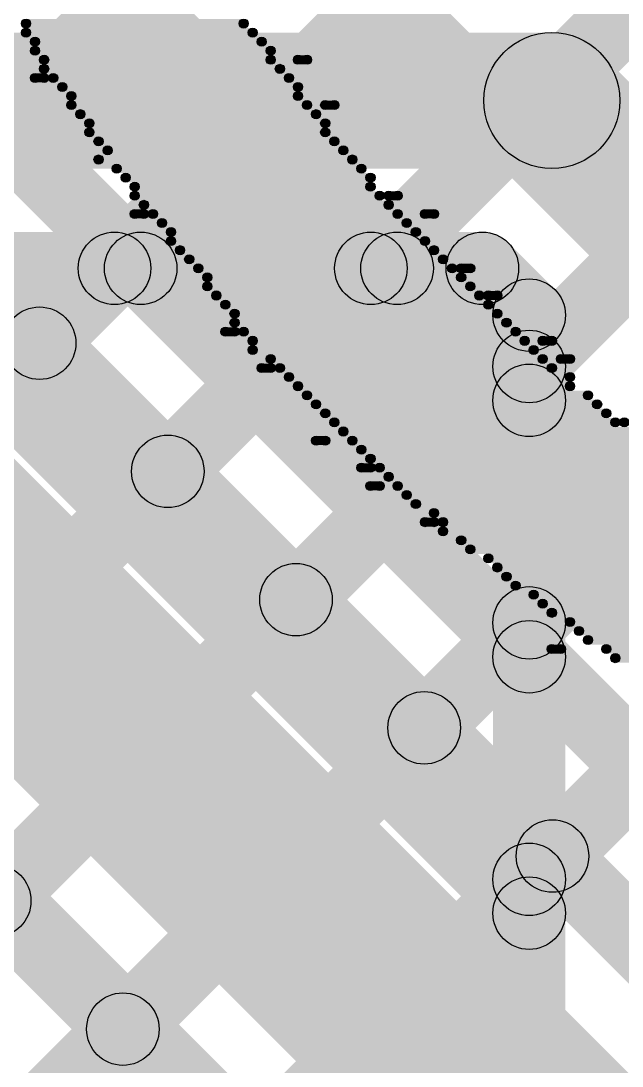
# Model space of a CAD drawing. Header units: millimetres. Extents: x -0.28 to 3.03, y -0.05 to 3.12.
# Drawn here: x 1.8914 to 1.9578, y 1.978 to 2.0933 of the extents above; entities that cross this region are included whole.
import ezdxf

# ---------------------------------------------------------------- set-up
doc = ezdxf.new("R2010")
doc.units = ezdxf.units.MM
doc.header["$MEASUREMENT"] = 0
for name, color, linetype in [('BottomLayer', 5, 'Continuous'), ('TopLayer', 1, 'Continuous'), ('TopOverlay', 2, 'Continuous')]:
    doc.layers.add(name, color=color, linetype=linetype)

msp = doc.modelspace()

# ---------------------------------------------------------------- hatches: boundary and pattern name
at = {"layer": 'BottomLayer'}
for points in [[(1.55482, 2.41017), (1.56048, 2.41583), (2.23765, 1.73866), (2.23199, 1.733)], [(1.58311, 2.41017), (1.58876, 2.41583), (2.26593, 1.73866), (2.26028, 1.733)], [(1.61139, 2.41017), (1.61705, 2.41583), (2.29422, 1.73866), (2.28856, 1.733)], [(1.63967, 2.41017), (1.64533, 2.41583), (2.3225, 1.73866), (2.31684, 1.733)], [(1.88218, 2.06905), (1.87653, 2.07471), (2.21765, 2.41583), (2.2233, 2.41017)], [(1.89633, 2.05491), (1.89067, 2.06057), (2.24593, 2.41583), (2.25159, 2.41017)], [(1.91047, 2.04077), (1.90481, 2.04642), (2.27422, 2.41583), (2.27987, 2.41017)], [(1.92461, 2.02662), (1.91895, 2.03228), (2.3025, 2.41583), (2.30816, 2.41017)], [(1.93875, 2.01248), (1.93309, 2.01814), (2.33078, 2.41583), (2.33644, 2.41017)], [(1.95289, 1.99834), (1.94724, 2.004), (2.35907, 2.41583), (2.36473, 2.41017)], [(1.68181, 2.26377), (1.68746, 2.26943), (2.21823, 1.73866), (2.21257, 1.733)], [(1.65916, 2.24116), (1.67684, 2.25884), (2.21451, 1.72117), (2.19683, 1.70349)], [(1.65544, 2.22367), (1.66109, 2.22933), (2.19186, 1.69856), (2.18621, 1.6929)], [(1.86413, 1.93786), (1.85847, 1.94352), (1.89986, 1.98491), (1.90552, 1.97925)]]:
    msp.add_hatch(color=5, dxfattribs=at).paths.add_polyline_path(points)
h = msp.add_hatch(color=5, dxfattribs=at)
edge = h.paths.add_edge_path()
edge.add_arc((1.8935, 2.05774), 0.004, 0, 360)
h = msp.add_hatch(color=5, dxfattribs=at)
edge = h.paths.add_edge_path()
edge.add_arc((1.90764, 2.0436), 0.004, 0, 360)
h = msp.add_hatch(color=5, dxfattribs=at)
edge = h.paths.add_edge_path()
edge.add_arc((1.92178, 2.02945), 0.004, 0, 360)
h = msp.add_hatch(color=5, dxfattribs=at)
edge = h.paths.add_edge_path()
edge.add_arc((1.93592, 2.01531), 0.004, 0, 360)
h = msp.add_hatch(color=5, dxfattribs=at)
edge = h.paths.add_edge_path()
edge.add_arc((1.95007, 2.00117), 0.004, 0, 360)
h = msp.add_hatch(color=5, dxfattribs=at)
edge = h.paths.add_edge_path()
edge.add_arc((1.88855, 1.99622), 0.004, 0, 360)
h = msp.add_hatch(color=5, dxfattribs=at)
edge = h.paths.add_edge_path()
edge.add_arc((1.90269, 1.98208), 0.004, 0, 360)
at = {"layer": 'TopLayer'}
for points in [[(1.074, 2.077), (1.074, 2.092), (1.95, 2.092), (1.95, 2.077)], [(1.9447, 2.0792), (1.9553, 2.0898), (1.9713, 2.0738), (1.9607, 2.0632)], [(1.73874, 2.062), (1.73874, 2.07), (1.94234, 2.07), (1.94234, 2.062)], [(1.81697, 2.06317), (1.82263, 2.06883), (1.95033, 1.94113), (1.94467, 1.93547)], [(1.83781, 1.99639), (1.83215, 2.00205), (1.89893, 2.06883), (1.90459, 2.06317)], [(1.84525, 2.06317), (1.85091, 2.06883), (1.95033, 1.96941), (1.94467, 1.96375)], [(1.85304, 1.98333), (1.84738, 1.98899), (1.92722, 2.06883), (1.93287, 2.06317)], [(1.87354, 2.06317), (1.87919, 2.06883), (1.95033, 1.99769), (1.94467, 1.99204)], [(1.90182, 2.06317), (1.90748, 2.06883), (1.95033, 2.02598), (1.94467, 2.02032)], [(1.93011, 2.06317), (1.93576, 2.06883), (1.95033, 2.05426), (1.94467, 2.04861)], [(1.93951, 2.06317), (1.94517, 2.06883), (1.95033, 2.06367), (1.94467, 2.05801)], [(1.9515, 1.85166), (1.9435, 1.85166), (1.9435, 2.06084), (1.9515, 2.06084)], [(1.86274, 1.96476), (1.85708, 1.97041), (1.94467, 2.058), (1.95033, 2.05234)], [(1.86413, 1.93786), (1.85847, 1.94352), (1.94467, 2.02972), (1.95033, 2.02406)], [(1.88359, 1.92904), (1.87794, 1.9347), (1.94467, 2.00143), (1.95033, 1.99577)]]:
    msp.add_hatch(color=1, dxfattribs=at).paths.add_polyline_path(points)
h = msp.add_hatch(color=1, dxfattribs=at)
edge = h.paths.add_edge_path()
edge.add_arc((1.95, 2.0845), 0.0075, 0, 360)
h = msp.add_hatch(color=1, dxfattribs=at)
edge = h.paths.add_edge_path()
edge.add_arc((1.95, 2.0845), 0.0075, 0, 360)
h = msp.add_hatch(color=1, dxfattribs=at)
edge = h.paths.add_edge_path()
edge.add_arc((1.90176, 2.066), 0.004, 0, 360)
h = msp.add_hatch(color=1, dxfattribs=at)
edge = h.paths.add_edge_path()
edge.add_arc((1.90465, 2.066), 0.004, 0, 360)
h = msp.add_hatch(color=1, dxfattribs=at)
edge = h.paths.add_edge_path()
edge.add_arc((1.93004, 2.066), 0.004, 0, 360)
h = msp.add_hatch(color=1, dxfattribs=at)
edge = h.paths.add_edge_path()
edge.add_arc((1.93293, 2.066), 0.004, 0, 360)
h = msp.add_hatch(color=1, dxfattribs=at)
edge = h.paths.add_edge_path()
edge.add_arc((1.94234, 2.066), 0.004, 0, 360)
h = msp.add_hatch(color=1, dxfattribs=at)
edge = h.paths.add_edge_path()
edge.add_arc((1.94234, 2.066), 0.004, 0, 360)
h = msp.add_hatch(color=1, dxfattribs=at)
edge = h.paths.add_edge_path()
edge.add_arc((1.9475, 2.06084), 0.004, 0, 360)
h = msp.add_hatch(color=1, dxfattribs=at)
edge = h.paths.add_edge_path()
edge.add_arc((1.9475, 2.06084), 0.004, 0, 360)
h = msp.add_hatch(color=1, dxfattribs=at)
edge = h.paths.add_edge_path()
edge.add_arc((1.9475, 2.05517), 0.004, 0, 360)
h = msp.add_hatch(color=1, dxfattribs=at)
edge = h.paths.add_edge_path()
edge.add_arc((1.9475, 2.05143), 0.004, 0, 360)
h = msp.add_hatch(color=1, dxfattribs=at)
edge = h.paths.add_edge_path()
edge.add_arc((1.9475, 2.02689), 0.004, 0, 360)
h = msp.add_hatch(color=1, dxfattribs=at)
edge = h.paths.add_edge_path()
edge.add_arc((1.9475, 2.02315), 0.004, 0, 360)
h = msp.add_hatch(color=1, dxfattribs=at)
edge = h.paths.add_edge_path()
edge.add_arc((1.9475, 1.9986), 0.004, 0, 360)
h = msp.add_hatch(color=1, dxfattribs=at)
edge = h.paths.add_edge_path()
edge.add_arc((1.9475, 1.99487), 0.004, 0, 360)
at = {"layer": 'TopOverlay'}
h = msp.add_hatch(color=2, dxfattribs=at)
edge = h.paths.add_edge_path()
edge.add_arc((1.892, 2.093), 0.0005, 0, 360)
for points in [[(1.892, 2.0925), (1.892, 2.0935), (1.916, 2.0935), (1.916, 2.0925)], [(1.892, 2.0915), (1.892, 2.0925), (1.917, 2.0925), (1.917, 2.0915)], [(1.893, 2.0905), (1.893, 2.0915), (1.918, 2.0915), (1.918, 2.0905)], [(1.893, 2.0895), (1.893, 2.0905), (1.919, 2.0905), (1.919, 2.0895)], [(1.894, 2.0885), (1.894, 2.0895), (1.919, 2.0895), (1.919, 2.0885)], [(1.922, 2.0885), (1.922, 2.0895), (1.923, 2.0895), (1.923, 2.0885)], [(1.894, 2.0875), (1.894, 2.0885), (1.92, 2.0885), (1.92, 2.0875)], [(1.893, 2.0865), (1.893, 2.0875), (1.894, 2.0875), (1.894, 2.0865)], [(1.895, 2.0865), (1.895, 2.0875), (1.921, 2.0875), (1.921, 2.0865)], [(1.896, 2.0855), (1.896, 2.0865), (1.922, 2.0865), (1.922, 2.0855)], [(1.897, 2.0845), (1.897, 2.0855), (1.922, 2.0855), (1.922, 2.0845)], [(1.897, 2.0835), (1.897, 2.0845), (1.923, 2.0845), (1.923, 2.0835)], [(1.925, 2.0835), (1.925, 2.0845), (1.926, 2.0845), (1.926, 2.0835)], [(1.898, 2.0825), (1.898, 2.0835), (1.924, 2.0835), (1.924, 2.0825)], [(1.899, 2.0815), (1.899, 2.0825), (1.925, 2.0825), (1.925, 2.0815)], [(1.899, 2.0805), (1.899, 2.0815), (1.925, 2.0815), (1.925, 2.0805)], [(1.9, 2.0795), (1.9, 2.0805), (1.926, 2.0805), (1.926, 2.0795)], [(1.901, 2.0785), (1.901, 2.0795), (1.927, 2.0795), (1.927, 2.0785)], [(1.9, 2.0775), (1.9, 2.0785), (1.928, 2.0785), (1.928, 2.0775)], [(1.902, 2.0765), (1.902, 2.0775), (1.929, 2.0775), (1.929, 2.0765)], [(1.903, 2.0755), (1.903, 2.0765), (1.93, 2.0765), (1.93, 2.0755)], [(1.904, 2.0745), (1.904, 2.0755), (1.93, 2.0755), (1.93, 2.0745)], [(1.904, 2.0735), (1.904, 2.0745), (1.931, 2.0745), (1.931, 2.0735)], [(1.932, 2.0735), (1.932, 2.0745), (1.933, 2.0745), (1.933, 2.0735)], [(1.905, 2.0725), (1.905, 2.0735), (1.932, 2.0735), (1.932, 2.0725)], [(1.904, 2.0715), (1.904, 2.0725), (1.905, 2.0725), (1.905, 2.0715)], [(1.906, 2.0715), (1.906, 2.0725), (1.933, 2.0725), (1.933, 2.0715)], [(1.936, 2.0715), (1.936, 2.0725), (1.937, 2.0725), (1.937, 2.0715)], [(1.907, 2.0705), (1.907, 2.0715), (1.934, 2.0715), (1.934, 2.0705)], [(1.908, 2.0695), (1.908, 2.0705), (1.935, 2.0705), (1.935, 2.0695)], [(1.908, 2.0685), (1.908, 2.0695), (1.936, 2.0695), (1.936, 2.0685)], [(1.909, 2.0675), (1.909, 2.0685), (1.937, 2.0685), (1.937, 2.0675)], [(1.91, 2.0665), (1.91, 2.0675), (1.938, 2.0675), (1.938, 2.0665)], [(1.911, 2.0655), (1.911, 2.0665), (1.939, 2.0665), (1.939, 2.0655)], [(1.94, 2.0655), (1.94, 2.0665), (1.941, 2.0665), (1.941, 2.0655)], [(1.912, 2.0645), (1.912, 2.0655), (1.94, 2.0655), (1.94, 2.0645)], [(1.912, 2.0635), (1.912, 2.0645), (1.941, 2.0645), (1.941, 2.0635)], [(1.913, 2.0625), (1.913, 2.0635), (1.942, 2.0635), (1.942, 2.0625)], [(1.943, 2.0625), (1.943, 2.0635), (1.944, 2.0635), (1.944, 2.0625)], [(1.914, 2.0615), (1.914, 2.0625), (1.943, 2.0625), (1.943, 2.0615)], [(1.915, 2.0605), (1.915, 2.0615), (1.944, 2.0615), (1.944, 2.0605)], [(1.915, 2.0595), (1.915, 2.0605), (1.945, 2.0605), (1.945, 2.0595)], [(1.914, 2.0585), (1.914, 2.0595), (1.915, 2.0595), (1.915, 2.0585)], [(1.916, 2.0585), (1.916, 2.0595), (1.946, 2.0595), (1.946, 2.0585)], [(1.917, 2.0575), (1.917, 2.0585), (1.947, 2.0585), (1.947, 2.0575)], [(1.949, 2.0575), (1.949, 2.0585), (1.95, 2.0585), (1.95, 2.0575)], [(1.917, 2.0565), (1.917, 2.0575), (1.948, 2.0575), (1.948, 2.0565)], [(1.919, 2.0555), (1.919, 2.0565), (1.949, 2.0565), (1.949, 2.0555)], [(1.951, 2.0555), (1.951, 2.0565), (1.952, 2.0565), (1.952, 2.0555)], [(1.918, 2.0545), (1.918, 2.0555), (1.919, 2.0555), (1.919, 2.0545)], [(1.92, 2.0545), (1.92, 2.0555), (1.95, 2.0555), (1.95, 2.0545)], [(1.921, 2.0535), (1.921, 2.0545), (1.952, 2.0545), (1.952, 2.0535)], [(1.922, 2.0525), (1.922, 2.0535), (1.952, 2.0535), (1.952, 2.0525)], [(1.923, 2.0515), (1.923, 2.0525), (1.954, 2.0525), (1.954, 2.0515)], [(1.924, 2.0505), (1.924, 2.0515), (1.955, 2.0515), (1.955, 2.0505)], [(1.925, 2.0495), (1.925, 2.0505), (1.956, 2.0505), (1.956, 2.0495)], [(1.926, 2.0485), (1.926, 2.0495), (1.957, 2.0495), (1.957, 2.0485)], [(1.927, 2.0475), (1.927, 2.0485), (1.959, 2.0485), (1.959, 2.0475)], [(1.924, 2.0465), (1.924, 2.0475), (1.925, 2.0475), (1.925, 2.0465)], [(1.928, 2.0465), (1.928, 2.0475), (1.96, 2.0475), (1.96, 2.0465)], [(1.929, 2.0455), (1.929, 2.0465), (1.961, 2.0465), (1.961, 2.0455)], [(1.93, 2.0445), (1.93, 2.0455), (1.963, 2.0455), (1.963, 2.0445)], [(1.929, 2.0435), (1.929, 2.0445), (1.93, 2.0445), (1.93, 2.0435)], [(1.931, 2.0435), (1.931, 2.0445), (1.964, 2.0445), (1.964, 2.0435)], [(1.932, 2.0425), (1.932, 2.0435), (1.965, 2.0435), (1.965, 2.0425)], [(1.93, 2.0415), (1.93, 2.0425), (1.931, 2.0425), (1.931, 2.0415)], [(1.933, 2.0415), (1.933, 2.0425), (1.967, 2.0425), (1.967, 2.0415)], [(1.934, 2.0405), (1.934, 2.0415), (1.968, 2.0415), (1.968, 2.0405)], [(1.935, 2.0395), (1.935, 2.0405), (1.969, 2.0405), (1.969, 2.0395)], [(1.937, 2.0385), (1.937, 2.0395), (1.971, 2.0395), (1.971, 2.0385)], [(1.936, 2.0375), (1.936, 2.0385), (1.937, 2.0385), (1.937, 2.0375)], [(1.938, 2.0375), (1.938, 2.0385), (1.972, 2.0385), (1.972, 2.0375)], [(1.938, 2.0365), (1.938, 2.0375), (1.974, 2.0375), (1.974, 2.0365)], [(1.94, 2.0355), (1.94, 2.0365), (1.976, 2.0365), (1.976, 2.0355)], [(1.941, 2.0345), (1.941, 2.0355), (1.978, 2.0355), (1.978, 2.0345)], [(1.943, 2.0335), (1.943, 2.0345), (1.979, 2.0345), (1.979, 2.0335)], [(1.944, 2.0325), (1.944, 2.0335), (1.98, 2.0335), (1.98, 2.0325)], [(1.945, 2.0315), (1.945, 2.0325), (1.982, 2.0325), (1.982, 2.0315)], [(1.946, 2.0305), (1.946, 2.0315), (1.984, 2.0315), (1.984, 2.0305)], [(1.948, 2.0295), (1.948, 2.0305), (1.986, 2.0305), (1.986, 2.0295)], [(1.949, 2.0285), (1.949, 2.0295), (1.987, 2.0295), (1.987, 2.0285)], [(1.95, 2.0275), (1.95, 2.0285), (1.989, 2.0285), (1.989, 2.0275)], [(1.952, 2.0265), (1.952, 2.0275), (1.992, 2.0275), (1.992, 2.0265)], [(1.953, 2.0255), (1.953, 2.0265), (1.993, 2.0265), (1.993, 2.0255)], [(1.954, 2.0245), (1.954, 2.0255), (1.995, 2.0255), (1.995, 2.0245)], [(1.95, 2.0235), (1.95, 2.0245), (1.951, 2.0245), (1.951, 2.0235)], [(1.956, 2.0235), (1.956, 2.0245), (1.997, 2.0245), (1.997, 2.0235)], [(1.957, 2.0225), (1.957, 2.0235), (1.999, 2.0235), (1.999, 2.0225)]]:
    msp.add_hatch(color=2, dxfattribs=at).paths.add_polyline_path(points)
h = msp.add_hatch(color=2, dxfattribs=at)
edge = h.paths.add_edge_path()
edge.add_arc((1.916, 2.093), 0.0005, 0, 360)
h = msp.add_hatch(color=2, dxfattribs=at)
edge = h.paths.add_edge_path()
edge.add_arc((1.892, 2.092), 0.0005, 0, 360)
h = msp.add_hatch(color=2, dxfattribs=at)
edge = h.paths.add_edge_path()
edge.add_arc((1.893, 2.091), 0.0005, 0, 360)
h = msp.add_hatch(color=2, dxfattribs=at)
edge = h.paths.add_edge_path()
edge.add_arc((1.917, 2.092), 0.0005, 0, 360)
h = msp.add_hatch(color=2, dxfattribs=at)
edge = h.paths.add_edge_path()
edge.add_arc((1.918, 2.091), 0.0005, 0, 360)
h = msp.add_hatch(color=2, dxfattribs=at)
edge = h.paths.add_edge_path()
edge.add_arc((1.893, 2.09), 0.0005, 0, 360)
h = msp.add_hatch(color=2, dxfattribs=at)
edge = h.paths.add_edge_path()
edge.add_arc((1.919, 2.09), 0.0005, 0, 360)
h = msp.add_hatch(color=2, dxfattribs=at)
edge = h.paths.add_edge_path()
edge.add_arc((1.894, 2.089), 0.0005, 0, 360)
h = msp.add_hatch(color=2, dxfattribs=at)
edge = h.paths.add_edge_path()
edge.add_arc((1.919, 2.089), 0.0005, 0, 360)
h = msp.add_hatch(color=2, dxfattribs=at)
edge = h.paths.add_edge_path()
edge.add_arc((1.922, 2.089), 0.0005, 0, 360)
h = msp.add_hatch(color=2, dxfattribs=at)
edge = h.paths.add_edge_path()
edge.add_arc((1.923, 2.089), 0.0005, 0, 360)
h = msp.add_hatch(color=2, dxfattribs=at)
edge = h.paths.add_edge_path()
edge.add_arc((1.894, 2.088), 0.0005, 0, 360)
h = msp.add_hatch(color=2, dxfattribs=at)
edge = h.paths.add_edge_path()
edge.add_arc((1.92, 2.088), 0.0005, 0, 360)
h = msp.add_hatch(color=2, dxfattribs=at)
edge = h.paths.add_edge_path()
edge.add_arc((1.893, 2.087), 0.0005, 0, 360)
h = msp.add_hatch(color=2, dxfattribs=at)
edge = h.paths.add_edge_path()
edge.add_arc((1.894, 2.087), 0.0005, 0, 360)
h = msp.add_hatch(color=2, dxfattribs=at)
edge = h.paths.add_edge_path()
edge.add_arc((1.895, 2.087), 0.0005, 0, 360)
h = msp.add_hatch(color=2, dxfattribs=at)
edge = h.paths.add_edge_path()
edge.add_arc((1.921, 2.087), 0.0005, 0, 360)
h = msp.add_hatch(color=2, dxfattribs=at)
edge = h.paths.add_edge_path()
edge.add_arc((1.896, 2.086), 0.0005, 0, 360)
h = msp.add_hatch(color=2, dxfattribs=at)
edge = h.paths.add_edge_path()
edge.add_arc((1.922, 2.086), 0.0005, 0, 360)
h = msp.add_hatch(color=2, dxfattribs=at)
edge = h.paths.add_edge_path()
edge.add_arc((1.897, 2.085), 0.0005, 0, 360)
h = msp.add_hatch(color=2, dxfattribs=at)
edge = h.paths.add_edge_path()
edge.add_arc((1.897, 2.084), 0.0005, 0, 360)
h = msp.add_hatch(color=2, dxfattribs=at)
edge = h.paths.add_edge_path()
edge.add_arc((1.922, 2.085), 0.0005, 0, 360)
h = msp.add_hatch(color=2, dxfattribs=at)
edge = h.paths.add_edge_path()
edge.add_arc((1.923, 2.084), 0.0005, 0, 360)
h = msp.add_hatch(color=2, dxfattribs=at)
edge = h.paths.add_edge_path()
edge.add_arc((1.925, 2.084), 0.0005, 0, 360)
h = msp.add_hatch(color=2, dxfattribs=at)
edge = h.paths.add_edge_path()
edge.add_arc((1.926, 2.084), 0.0005, 0, 360)
h = msp.add_hatch(color=2, dxfattribs=at)
edge = h.paths.add_edge_path()
edge.add_arc((1.898, 2.083), 0.0005, 0, 360)
h = msp.add_hatch(color=2, dxfattribs=at)
edge = h.paths.add_edge_path()
edge.add_arc((1.924, 2.083), 0.0005, 0, 360)
h = msp.add_hatch(color=2, dxfattribs=at)
edge = h.paths.add_edge_path()
edge.add_arc((1.899, 2.082), 0.0005, 0, 360)
h = msp.add_hatch(color=2, dxfattribs=at)
edge = h.paths.add_edge_path()
edge.add_arc((1.925, 2.082), 0.0005, 0, 360)
h = msp.add_hatch(color=2, dxfattribs=at)
edge = h.paths.add_edge_path()
edge.add_arc((1.899, 2.081), 0.0005, 0, 360)
h = msp.add_hatch(color=2, dxfattribs=at)
edge = h.paths.add_edge_path()
edge.add_arc((1.925, 2.081), 0.0005, 0, 360)
h = msp.add_hatch(color=2, dxfattribs=at)
edge = h.paths.add_edge_path()
edge.add_arc((1.9, 2.08), 0.0005, 0, 360)
h = msp.add_hatch(color=2, dxfattribs=at)
edge = h.paths.add_edge_path()
edge.add_arc((1.926, 2.08), 0.0005, 0, 360)
h = msp.add_hatch(color=2, dxfattribs=at)
edge = h.paths.add_edge_path()
edge.add_arc((1.901, 2.079), 0.0005, 0, 360)
h = msp.add_hatch(color=2, dxfattribs=at)
edge = h.paths.add_edge_path()
edge.add_arc((1.927, 2.079), 0.0005, 0, 360)
h = msp.add_hatch(color=2, dxfattribs=at)
edge = h.paths.add_edge_path()
edge.add_arc((1.9, 2.078), 0.0005, 0, 360)
h = msp.add_hatch(color=2, dxfattribs=at)
edge = h.paths.add_edge_path()
edge.add_arc((1.928, 2.078), 0.0005, 0, 360)
h = msp.add_hatch(color=2, dxfattribs=at)
edge = h.paths.add_edge_path()
edge.add_arc((1.902, 2.077), 0.0005, 0, 360)
h = msp.add_hatch(color=2, dxfattribs=at)
edge = h.paths.add_edge_path()
edge.add_arc((1.903, 2.076), 0.0005, 0, 360)
h = msp.add_hatch(color=2, dxfattribs=at)
edge = h.paths.add_edge_path()
edge.add_arc((1.929, 2.077), 0.0005, 0, 360)
h = msp.add_hatch(color=2, dxfattribs=at)
edge = h.paths.add_edge_path()
edge.add_arc((1.93, 2.076), 0.0005, 0, 360)
h = msp.add_hatch(color=2, dxfattribs=at)
edge = h.paths.add_edge_path()
edge.add_arc((1.904, 2.075), 0.0005, 0, 360)
h = msp.add_hatch(color=2, dxfattribs=at)
edge = h.paths.add_edge_path()
edge.add_arc((1.93, 2.075), 0.0005, 0, 360)
h = msp.add_hatch(color=2, dxfattribs=at)
edge = h.paths.add_edge_path()
edge.add_arc((1.904, 2.074), 0.0005, 0, 360)
h = msp.add_hatch(color=2, dxfattribs=at)
edge = h.paths.add_edge_path()
edge.add_arc((1.931, 2.074), 0.0005, 0, 360)
h = msp.add_hatch(color=2, dxfattribs=at)
edge = h.paths.add_edge_path()
edge.add_arc((1.932, 2.074), 0.0005, 0, 360)
h = msp.add_hatch(color=2, dxfattribs=at)
edge = h.paths.add_edge_path()
edge.add_arc((1.933, 2.074), 0.0005, 0, 360)
h = msp.add_hatch(color=2, dxfattribs=at)
edge = h.paths.add_edge_path()
edge.add_arc((1.905, 2.073), 0.0005, 0, 360)
h = msp.add_hatch(color=2, dxfattribs=at)
edge = h.paths.add_edge_path()
edge.add_arc((1.932, 2.073), 0.0005, 0, 360)
h = msp.add_hatch(color=2, dxfattribs=at)
edge = h.paths.add_edge_path()
edge.add_arc((1.904, 2.072), 0.0005, 0, 360)
h = msp.add_hatch(color=2, dxfattribs=at)
edge = h.paths.add_edge_path()
edge.add_arc((1.905, 2.072), 0.0005, 0, 360)
h = msp.add_hatch(color=2, dxfattribs=at)
edge = h.paths.add_edge_path()
edge.add_arc((1.906, 2.072), 0.0005, 0, 360)
h = msp.add_hatch(color=2, dxfattribs=at)
edge = h.paths.add_edge_path()
edge.add_arc((1.933, 2.072), 0.0005, 0, 360)
h = msp.add_hatch(color=2, dxfattribs=at)
edge = h.paths.add_edge_path()
edge.add_arc((1.936, 2.072), 0.0005, 0, 360)
h = msp.add_hatch(color=2, dxfattribs=at)
edge = h.paths.add_edge_path()
edge.add_arc((1.937, 2.072), 0.0005, 0, 360)
h = msp.add_hatch(color=2, dxfattribs=at)
edge = h.paths.add_edge_path()
edge.add_arc((1.907, 2.071), 0.0005, 0, 360)
h = msp.add_hatch(color=2, dxfattribs=at)
edge = h.paths.add_edge_path()
edge.add_arc((1.934, 2.071), 0.0005, 0, 360)
h = msp.add_hatch(color=2, dxfattribs=at)
edge = h.paths.add_edge_path()
edge.add_arc((1.908, 2.07), 0.0005, 0, 360)
h = msp.add_hatch(color=2, dxfattribs=at)
edge = h.paths.add_edge_path()
edge.add_arc((1.908, 2.069), 0.0005, 0, 360)
h = msp.add_hatch(color=2, dxfattribs=at)
edge = h.paths.add_edge_path()
edge.add_arc((1.935, 2.07), 0.0005, 0, 360)
h = msp.add_hatch(color=2, dxfattribs=at)
edge = h.paths.add_edge_path()
edge.add_arc((1.936, 2.069), 0.0005, 0, 360)
h = msp.add_hatch(color=2, dxfattribs=at)
edge = h.paths.add_edge_path()
edge.add_arc((1.909, 2.068), 0.0005, 0, 360)
h = msp.add_hatch(color=2, dxfattribs=at)
edge = h.paths.add_edge_path()
edge.add_arc((1.937, 2.068), 0.0005, 0, 360)
h = msp.add_hatch(color=2, dxfattribs=at)
edge = h.paths.add_edge_path()
edge.add_arc((1.91, 2.067), 0.0005, 0, 360)
h = msp.add_hatch(color=2, dxfattribs=at)
edge = h.paths.add_edge_path()
edge.add_arc((1.938, 2.067), 0.0005, 0, 360)
h = msp.add_hatch(color=2, dxfattribs=at)
edge = h.paths.add_edge_path()
edge.add_arc((1.911, 2.066), 0.0005, 0, 360)
h = msp.add_hatch(color=2, dxfattribs=at)
edge = h.paths.add_edge_path()
edge.add_arc((1.939, 2.066), 0.0005, 0, 360)
h = msp.add_hatch(color=2, dxfattribs=at)
edge = h.paths.add_edge_path()
edge.add_arc((1.94, 2.066), 0.0005, 0, 360)
h = msp.add_hatch(color=2, dxfattribs=at)
edge = h.paths.add_edge_path()
edge.add_arc((1.941, 2.066), 0.0005, 0, 360)
h = msp.add_hatch(color=2, dxfattribs=at)
edge = h.paths.add_edge_path()
edge.add_arc((1.912, 2.065), 0.0005, 0, 360)
h = msp.add_hatch(color=2, dxfattribs=at)
edge = h.paths.add_edge_path()
edge.add_arc((1.94, 2.065), 0.0005, 0, 360)
h = msp.add_hatch(color=2, dxfattribs=at)
edge = h.paths.add_edge_path()
edge.add_arc((1.912, 2.064), 0.0005, 0, 360)
h = msp.add_hatch(color=2, dxfattribs=at)
edge = h.paths.add_edge_path()
edge.add_arc((1.941, 2.064), 0.0005, 0, 360)
h = msp.add_hatch(color=2, dxfattribs=at)
edge = h.paths.add_edge_path()
edge.add_arc((1.913, 2.063), 0.0005, 0, 360)
h = msp.add_hatch(color=2, dxfattribs=at)
edge = h.paths.add_edge_path()
edge.add_arc((1.942, 2.063), 0.0005, 0, 360)
h = msp.add_hatch(color=2, dxfattribs=at)
edge = h.paths.add_edge_path()
edge.add_arc((1.943, 2.063), 0.0005, 0, 360)
h = msp.add_hatch(color=2, dxfattribs=at)
edge = h.paths.add_edge_path()
edge.add_arc((1.944, 2.063), 0.0005, 0, 360)
h = msp.add_hatch(color=2, dxfattribs=at)
edge = h.paths.add_edge_path()
edge.add_arc((1.914, 2.062), 0.0005, 0, 360)
h = msp.add_hatch(color=2, dxfattribs=at)
edge = h.paths.add_edge_path()
edge.add_arc((1.915, 2.061), 0.0005, 0, 360)
h = msp.add_hatch(color=2, dxfattribs=at)
edge = h.paths.add_edge_path()
edge.add_arc((1.943, 2.062), 0.0005, 0, 360)
h = msp.add_hatch(color=2, dxfattribs=at)
edge = h.paths.add_edge_path()
edge.add_arc((1.944, 2.061), 0.0005, 0, 360)
h = msp.add_hatch(color=2, dxfattribs=at)
edge = h.paths.add_edge_path()
edge.add_arc((1.915, 2.06), 0.0005, 0, 360)
h = msp.add_hatch(color=2, dxfattribs=at)
edge = h.paths.add_edge_path()
edge.add_arc((1.945, 2.06), 0.0005, 0, 360)
h = msp.add_hatch(color=2, dxfattribs=at)
edge = h.paths.add_edge_path()
edge.add_arc((1.914, 2.059), 0.0005, 0, 360)
h = msp.add_hatch(color=2, dxfattribs=at)
edge = h.paths.add_edge_path()
edge.add_arc((1.915, 2.059), 0.0005, 0, 360)
h = msp.add_hatch(color=2, dxfattribs=at)
edge = h.paths.add_edge_path()
edge.add_arc((1.916, 2.059), 0.0005, 0, 360)
h = msp.add_hatch(color=2, dxfattribs=at)
edge = h.paths.add_edge_path()
edge.add_arc((1.946, 2.059), 0.0005, 0, 360)
h = msp.add_hatch(color=2, dxfattribs=at)
edge = h.paths.add_edge_path()
edge.add_arc((1.917, 2.058), 0.0005, 0, 360)
h = msp.add_hatch(color=2, dxfattribs=at)
edge = h.paths.add_edge_path()
edge.add_arc((1.947, 2.058), 0.0005, 0, 360)
h = msp.add_hatch(color=2, dxfattribs=at)
edge = h.paths.add_edge_path()
edge.add_arc((1.949, 2.058), 0.0005, 0, 360)
h = msp.add_hatch(color=2, dxfattribs=at)
edge = h.paths.add_edge_path()
edge.add_arc((1.95, 2.058), 0.0005, 0, 360)
h = msp.add_hatch(color=2, dxfattribs=at)
edge = h.paths.add_edge_path()
edge.add_arc((1.917, 2.057), 0.0005, 0, 360)
h = msp.add_hatch(color=2, dxfattribs=at)
edge = h.paths.add_edge_path()
edge.add_arc((1.948, 2.057), 0.0005, 0, 360)
h = msp.add_hatch(color=2, dxfattribs=at)
edge = h.paths.add_edge_path()
edge.add_arc((1.919, 2.056), 0.0005, 0, 360)
h = msp.add_hatch(color=2, dxfattribs=at)
edge = h.paths.add_edge_path()
edge.add_arc((1.949, 2.056), 0.0005, 0, 360)
h = msp.add_hatch(color=2, dxfattribs=at)
edge = h.paths.add_edge_path()
edge.add_arc((1.951, 2.056), 0.0005, 0, 360)
h = msp.add_hatch(color=2, dxfattribs=at)
edge = h.paths.add_edge_path()
edge.add_arc((1.952, 2.056), 0.0005, 0, 360)
h = msp.add_hatch(color=2, dxfattribs=at)
edge = h.paths.add_edge_path()
edge.add_arc((1.918, 2.055), 0.0005, 0, 360)
h = msp.add_hatch(color=2, dxfattribs=at)
edge = h.paths.add_edge_path()
edge.add_arc((1.919, 2.055), 0.0005, 0, 360)
h = msp.add_hatch(color=2, dxfattribs=at)
edge = h.paths.add_edge_path()
edge.add_arc((1.92, 2.055), 0.0005, 0, 360)
h = msp.add_hatch(color=2, dxfattribs=at)
edge = h.paths.add_edge_path()
edge.add_arc((1.921, 2.054), 0.0005, 0, 360)
h = msp.add_hatch(color=2, dxfattribs=at)
edge = h.paths.add_edge_path()
edge.add_arc((1.95, 2.055), 0.0005, 0, 360)
h = msp.add_hatch(color=2, dxfattribs=at)
edge = h.paths.add_edge_path()
edge.add_arc((1.952, 2.054), 0.0005, 0, 360)
h = msp.add_hatch(color=2, dxfattribs=at)
edge = h.paths.add_edge_path()
edge.add_arc((1.922, 2.053), 0.0005, 0, 360)
h = msp.add_hatch(color=2, dxfattribs=at)
edge = h.paths.add_edge_path()
edge.add_arc((1.952, 2.053), 0.0005, 0, 360)
h = msp.add_hatch(color=2, dxfattribs=at)
edge = h.paths.add_edge_path()
edge.add_arc((1.923, 2.052), 0.0005, 0, 360)
h = msp.add_hatch(color=2, dxfattribs=at)
edge = h.paths.add_edge_path()
edge.add_arc((1.954, 2.052), 0.0005, 0, 360)
h = msp.add_hatch(color=2, dxfattribs=at)
edge = h.paths.add_edge_path()
edge.add_arc((1.924, 2.051), 0.0005, 0, 360)
h = msp.add_hatch(color=2, dxfattribs=at)
edge = h.paths.add_edge_path()
edge.add_arc((1.955, 2.051), 0.0005, 0, 360)
h = msp.add_hatch(color=2, dxfattribs=at)
edge = h.paths.add_edge_path()
edge.add_arc((1.925, 2.05), 0.0005, 0, 360)
h = msp.add_hatch(color=2, dxfattribs=at)
edge = h.paths.add_edge_path()
edge.add_arc((1.956, 2.05), 0.0005, 0, 360)
h = msp.add_hatch(color=2, dxfattribs=at)
edge = h.paths.add_edge_path()
edge.add_arc((1.926, 2.049), 0.0005, 0, 360)
h = msp.add_hatch(color=2, dxfattribs=at)
edge = h.paths.add_edge_path()
edge.add_arc((1.957, 2.049), 0.0005, 0, 360)
h = msp.add_hatch(color=2, dxfattribs=at)
edge = h.paths.add_edge_path()
edge.add_arc((1.958, 2.049), 0.0005, 0, 360)
h = msp.add_hatch(color=2, dxfattribs=at)
edge = h.paths.add_edge_path()
edge.add_arc((1.927, 2.048), 0.0005, 0, 360)
h = msp.add_hatch(color=2, dxfattribs=at)
edge = h.paths.add_edge_path()
edge.add_arc((1.924, 2.047), 0.0005, 0, 360)
h = msp.add_hatch(color=2, dxfattribs=at)
edge = h.paths.add_edge_path()
edge.add_arc((1.925, 2.047), 0.0005, 0, 360)
h = msp.add_hatch(color=2, dxfattribs=at)
edge = h.paths.add_edge_path()
edge.add_arc((1.928, 2.047), 0.0005, 0, 360)
h = msp.add_hatch(color=2, dxfattribs=at)
edge = h.paths.add_edge_path()
edge.add_arc((1.929, 2.046), 0.0005, 0, 360)
h = msp.add_hatch(color=2, dxfattribs=at)
edge = h.paths.add_edge_path()
edge.add_arc((1.93, 2.045), 0.0005, 0, 360)
h = msp.add_hatch(color=2, dxfattribs=at)
edge = h.paths.add_edge_path()
edge.add_arc((1.929, 2.044), 0.0005, 0, 360)
h = msp.add_hatch(color=2, dxfattribs=at)
edge = h.paths.add_edge_path()
edge.add_arc((1.93, 2.044), 0.0005, 0, 360)
h = msp.add_hatch(color=2, dxfattribs=at)
edge = h.paths.add_edge_path()
edge.add_arc((1.931, 2.044), 0.0005, 0, 360)
h = msp.add_hatch(color=2, dxfattribs=at)
edge = h.paths.add_edge_path()
edge.add_arc((1.932, 2.043), 0.0005, 0, 360)
h = msp.add_hatch(color=2, dxfattribs=at)
edge = h.paths.add_edge_path()
edge.add_arc((1.93, 2.042), 0.0005, 0, 360)
h = msp.add_hatch(color=2, dxfattribs=at)
edge = h.paths.add_edge_path()
edge.add_arc((1.931, 2.042), 0.0005, 0, 360)
h = msp.add_hatch(color=2, dxfattribs=at)
edge = h.paths.add_edge_path()
edge.add_arc((1.933, 2.042), 0.0005, 0, 360)
h = msp.add_hatch(color=2, dxfattribs=at)
edge = h.paths.add_edge_path()
edge.add_arc((1.934, 2.041), 0.0005, 0, 360)
h = msp.add_hatch(color=2, dxfattribs=at)
edge = h.paths.add_edge_path()
edge.add_arc((1.935, 2.04), 0.0005, 0, 360)
h = msp.add_hatch(color=2, dxfattribs=at)
edge = h.paths.add_edge_path()
edge.add_arc((1.937, 2.039), 0.0005, 0, 360)
h = msp.add_hatch(color=2, dxfattribs=at)
edge = h.paths.add_edge_path()
edge.add_arc((1.936, 2.038), 0.0005, 0, 360)
h = msp.add_hatch(color=2, dxfattribs=at)
edge = h.paths.add_edge_path()
edge.add_arc((1.937, 2.038), 0.0005, 0, 360)
h = msp.add_hatch(color=2, dxfattribs=at)
edge = h.paths.add_edge_path()
edge.add_arc((1.938, 2.038), 0.0005, 0, 360)
h = msp.add_hatch(color=2, dxfattribs=at)
edge = h.paths.add_edge_path()
edge.add_arc((1.938, 2.037), 0.0005, 0, 360)
h = msp.add_hatch(color=2, dxfattribs=at)
edge = h.paths.add_edge_path()
edge.add_arc((1.94, 2.036), 0.0005, 0, 360)
h = msp.add_hatch(color=2, dxfattribs=at)
edge = h.paths.add_edge_path()
edge.add_arc((1.941, 2.035), 0.0005, 0, 360)
h = msp.add_hatch(color=2, dxfattribs=at)
edge = h.paths.add_edge_path()
edge.add_arc((1.943, 2.034), 0.0005, 0, 360)
h = msp.add_hatch(color=2, dxfattribs=at)
edge = h.paths.add_edge_path()
edge.add_arc((1.944, 2.033), 0.0005, 0, 360)
h = msp.add_hatch(color=2, dxfattribs=at)
edge = h.paths.add_edge_path()
edge.add_arc((1.945, 2.032), 0.0005, 0, 360)
h = msp.add_hatch(color=2, dxfattribs=at)
edge = h.paths.add_edge_path()
edge.add_arc((1.946, 2.031), 0.0005, 0, 360)
h = msp.add_hatch(color=2, dxfattribs=at)
edge = h.paths.add_edge_path()
edge.add_arc((1.948, 2.03), 0.0005, 0, 360)
h = msp.add_hatch(color=2, dxfattribs=at)
edge = h.paths.add_edge_path()
edge.add_arc((1.949, 2.029), 0.0005, 0, 360)
h = msp.add_hatch(color=2, dxfattribs=at)
edge = h.paths.add_edge_path()
edge.add_arc((1.95, 2.028), 0.0005, 0, 360)
h = msp.add_hatch(color=2, dxfattribs=at)
edge = h.paths.add_edge_path()
edge.add_arc((1.952, 2.027), 0.0005, 0, 360)
h = msp.add_hatch(color=2, dxfattribs=at)
edge = h.paths.add_edge_path()
edge.add_arc((1.953, 2.026), 0.0005, 0, 360)
h = msp.add_hatch(color=2, dxfattribs=at)
edge = h.paths.add_edge_path()
edge.add_arc((1.954, 2.025), 0.0005, 0, 360)
h = msp.add_hatch(color=2, dxfattribs=at)
edge = h.paths.add_edge_path()
edge.add_arc((1.95, 2.024), 0.0005, 0, 360)
h = msp.add_hatch(color=2, dxfattribs=at)
edge = h.paths.add_edge_path()
edge.add_arc((1.951, 2.024), 0.0005, 0, 360)
h = msp.add_hatch(color=2, dxfattribs=at)
edge = h.paths.add_edge_path()
edge.add_arc((1.956, 2.024), 0.0005, 0, 360)
h = msp.add_hatch(color=2, dxfattribs=at)
edge = h.paths.add_edge_path()
edge.add_arc((1.957, 2.023), 0.0005, 0, 360)

# ---------------------------------------------------------------- linework, layer by layer
at = {"layer": 'BottomLayer'}
for centre in [(1.8935, 2.05774), (1.90764, 2.0436), (1.92178, 2.02945), (1.93592, 2.01531), (1.95007, 2.00117), (1.88855, 1.99622), (1.90269, 1.98208)]:
    msp.add_circle(centre, 0.004, dxfattribs=at)
at = {"layer": 'TopLayer'}
for centre, radius in [((1.95, 2.0845), 0.0075), ((1.95, 2.0845), 0.0075), ((1.90176, 2.066), 0.004), ((1.90465, 2.066), 0.004), ((1.93004, 2.066), 0.004), ((1.93293, 2.066), 0.004), ((1.94234, 2.066), 0.004), ((1.94234, 2.066), 0.004), ((1.9475, 2.06084), 0.004), ((1.9475, 2.06084), 0.004), ((1.9475, 2.05517), 0.004), ((1.9475, 2.05143), 0.004), ((1.9475, 2.02689), 0.004), ((1.9475, 2.02315), 0.004), ((1.9475, 1.9986), 0.004), ((1.9475, 1.99487), 0.004)]:
    msp.add_circle(centre, radius, dxfattribs=at)
at = {"layer": 'TopOverlay'}
for centre in [(1.892, 2.093), (1.916, 2.093), (1.892, 2.092), (1.893, 2.091), (1.917, 2.092), (1.918, 2.091), (1.893, 2.09), (1.919, 2.09), (1.894, 2.089), (1.919, 2.089), (1.922, 2.089), (1.923, 2.089), (1.894, 2.088), (1.92, 2.088), (1.893, 2.087), (1.894, 2.087), (1.895, 2.087), (1.921, 2.087), (1.896, 2.086), (1.922, 2.086), (1.897, 2.085), (1.897, 2.084), (1.922, 2.085), (1.923, 2.084), (1.925, 2.084), (1.926, 2.084), (1.898, 2.083), (1.924, 2.083), (1.899, 2.082), (1.925, 2.082), (1.899, 2.081), (1.925, 2.081), (1.9, 2.08), (1.926, 2.08), (1.901, 2.079), (1.927, 2.079), (1.9, 2.078), (1.928, 2.078), (1.902, 2.077), (1.903, 2.076), (1.929, 2.077), (1.93, 2.076), (1.904, 2.075), (1.93, 2.075), (1.904, 2.074), (1.931, 2.074), (1.932, 2.074), (1.933, 2.074), (1.905, 2.073), (1.932, 2.073), (1.904, 2.072), (1.905, 2.072), (1.906, 2.072), (1.933, 2.072), (1.936, 2.072), (1.937, 2.072), (1.907, 2.071), (1.934, 2.071), (1.908, 2.07), (1.908, 2.069), (1.935, 2.07), (1.936, 2.069), (1.909, 2.068), (1.937, 2.068), (1.91, 2.067), (1.938, 2.067), (1.911, 2.066), (1.939, 2.066), (1.94, 2.066), (1.941, 2.066), (1.912, 2.065), (1.94, 2.065), (1.912, 2.064), (1.941, 2.064), (1.913, 2.063), (1.942, 2.063), (1.943, 2.063), (1.944, 2.063), (1.914, 2.062), (1.915, 2.061), (1.943, 2.062), (1.944, 2.061), (1.915, 2.06), (1.945, 2.06), (1.914, 2.059), (1.915, 2.059), (1.916, 2.059), (1.946, 2.059), (1.917, 2.058), (1.947, 2.058), (1.949, 2.058), (1.95, 2.058), (1.917, 2.057), (1.948, 2.057), (1.919, 2.056), (1.949, 2.056), (1.951, 2.056), (1.952, 2.056), (1.918, 2.055), (1.919, 2.055), (1.92, 2.055), (1.921, 2.054), (1.95, 2.055), (1.952, 2.054), (1.922, 2.053), (1.952, 2.053), (1.923, 2.052), (1.954, 2.052), (1.924, 2.051), (1.955, 2.051), (1.925, 2.05), (1.956, 2.05), (1.926, 2.049), (1.957, 2.049), (1.958, 2.049), (1.927, 2.048), (1.924, 2.047), (1.925, 2.047), (1.928, 2.047), (1.929, 2.046), (1.93, 2.045), (1.929, 2.044), (1.93, 2.044), (1.931, 2.044), (1.932, 2.043), (1.93, 2.042), (1.931, 2.042), (1.933, 2.042), (1.934, 2.041), (1.935, 2.04), (1.937, 2.039), (1.936, 2.038), (1.937, 2.038), (1.938, 2.038), (1.938, 2.037), (1.94, 2.036), (1.941, 2.035), (1.943, 2.034), (1.944, 2.033), (1.945, 2.032), (1.946, 2.031), (1.948, 2.03), (1.949, 2.029), (1.95, 2.028), (1.952, 2.027), (1.953, 2.026), (1.954, 2.025), (1.95, 2.024), (1.951, 2.024), (1.956, 2.024), (1.957, 2.023)]:
    msp.add_circle(centre, 0.0005, dxfattribs=at)

doc.saveas('drawing.dxf')
